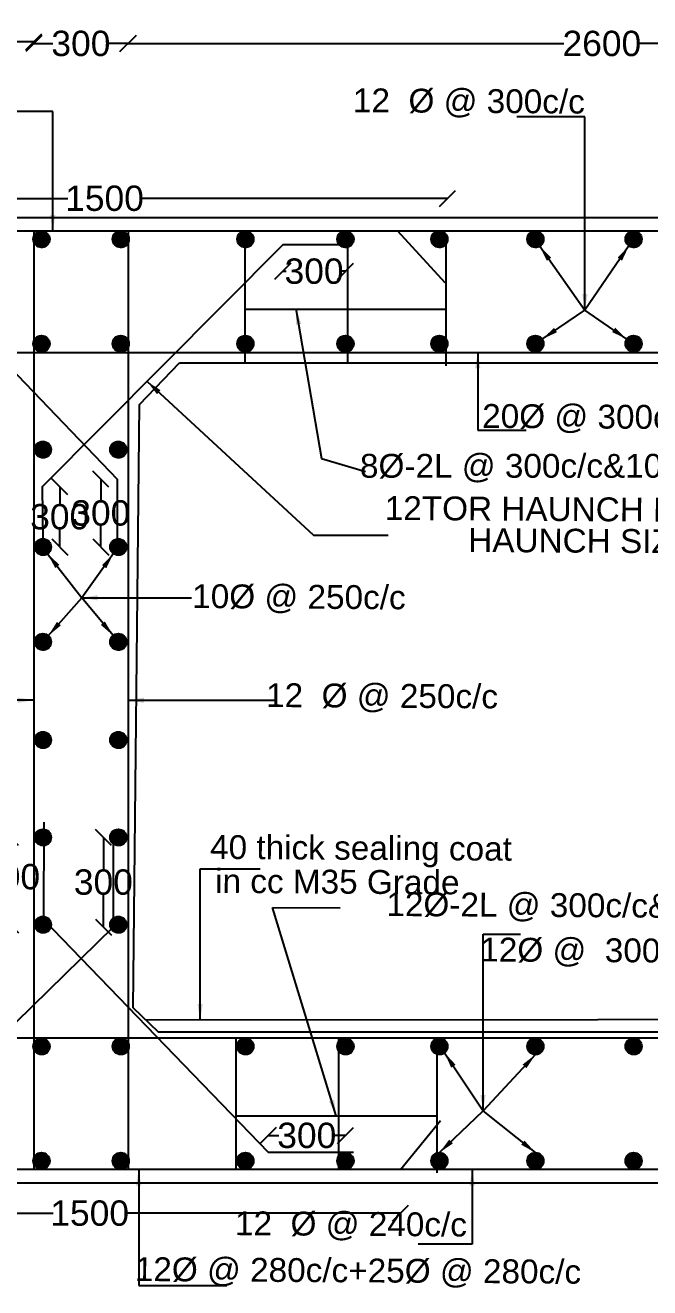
# Model space of a CAD drawing. Header units: millimetres. Extents: x 5124 to 6568637, y 2311 to 91879094.
# Drawn here: x 3780929 to 3784627, y 45938991 to 45946462 of the extents above; entities that cross this region are included whole.
import ezdxf

# ---------------------------------------------------------------- set-up
doc = ezdxf.new("R2010")
doc.units = ezdxf.units.MM
doc.header["$MEASUREMENT"] = 0
doc.layers.add('DIMENSION', color=7, linetype='Continuous')
doc.layers.add('DRAWING', color=7, linetype='Continuous')
doc.styles.get("Standard").update_dxf_attribs({"font": 'arial.ttf', "height": 150})
doc.dimstyles.get("Standard").update_dxf_attribs({"dimtxt": 200, "dimasz": 110, "dimexe": 0.18, "dimexo": 0.0625, "dimgap": 0.09, "dimtad": 0, "dimtih": 1, "dimtoh": 1, "dimdec": 0, "dimzin": 0, "dimdsep": 46, "dimtxsty": 'Standard', "dimblk": 'OBLIQUE', "dimcen": 0.09, "dimse1": 1, "dimse2": 1, "dimadec": 0, "dimazin": 0, "dimtfac": 1, "dimtdec": 0, "dimtofl": 0, "dimtmove": 0, "dimatfit": 3, "dimfxl": 1, "dimtolj": 1, "dimtzin": 0, "dimarcsym": 0})

# ---------------------------------------------------------------- blocks, each defined once
blk = doc.blocks.new('_Oblique')
at = {"color": 0, "linetype": 'ByBlock', "lineweight": -2}
blk.add_line((-0.5, -0.5), (0.5, 0.5), dxfattribs=at)
blk = doc.blocks.new('*D148')
at = {"layer": 'Defpoints', "color": 0}
for p in [(3780979.1, 45946363.2), (3775306, 45945244.2), (3780979.1, 45945244.2)]:
    blk.add_point(p, dxfattribs=at)
at = {"layer": 'DIMENSION', "color": 0, "lineweight": -2}
for p, q in [((3775306, 45946363.2), (3777917.5, 45946363.2)), ((3780979.1, 45946363.2), (3778367.6, 45946363.2))]:
    blk.add_line(p, q, dxfattribs=at)
at = {"layer": 'DIMENSION', "color": 0, "lineweight": -2, "xscale": 95, "yscale": 95, "zscale": 95, "rotation": 180}
blk.add_blockref('_Oblique', (3775306, 45946363.2), dxfattribs=at)
at = {"layer": 'DIMENSION', "color": 0, "lineweight": -2, "xscale": 95, "yscale": 95, "zscale": 95}
blk.add_blockref('_Oblique', (3780979.1, 45946363.2), dxfattribs=at)
at = {"layer": 'DIMENSION', "color": 0, "insert": (3778142.5, 45946363.2), "char_height": 150, "attachment_point": 5}
blk.add_mtext('\\A1;2600', dxfattribs=at)
blk = doc.blocks.new('*D149')
at = {"layer": 'Defpoints', "color": 0}
for p in [(3781537.1, 45946353.3), (3780979.1, 45945244.2), (3781537.1, 45945244.2)]:
    blk.add_point(p, dxfattribs=at)
at = {"layer": 'DIMENSION', "color": 0, "lineweight": -2}
for p, q in [((3780979.1, 45946353.3), (3781092.6, 45946353.3)), ((3781537.1, 45946353.3), (3781423.6, 45946353.3))]:
    blk.add_line(p, q, dxfattribs=at)
at = {"layer": 'DIMENSION', "color": 0, "lineweight": -2, "xscale": 95, "yscale": 95, "zscale": 95, "rotation": 180}
blk.add_blockref('_Oblique', (3780979.1, 45946353.3), dxfattribs=at)
at = {"layer": 'DIMENSION', "color": 0, "lineweight": -2, "xscale": 95, "yscale": 95, "zscale": 95}
blk.add_blockref('_Oblique', (3781537.1, 45946353.3), dxfattribs=at)
at = {"layer": 'DIMENSION', "color": 0, "insert": (3781258.1, 45946353.3), "char_height": 150, "attachment_point": 5}
blk.add_mtext('\\A1;300', dxfattribs=at)
blk = doc.blocks.new('*D150')
at = {"layer": 'Defpoints', "color": 0}
for p in [(3787148.4, 45946353), (3781537.1, 45945219), (3787148.4, 45945244.2)]:
    blk.add_point(p, dxfattribs=at)
at = {"layer": 'DIMENSION', "color": 0, "lineweight": -2}
for p, q in [((3781537.1, 45946353), (3784117.7, 45946353)), ((3787148.4, 45946353), (3784567.8, 45946353))]:
    blk.add_line(p, q, dxfattribs=at)
at = {"layer": 'DIMENSION', "color": 0, "lineweight": -2, "xscale": 95, "yscale": 95, "zscale": 95, "rotation": 180}
blk.add_blockref('_Oblique', (3781537.1, 45946353), dxfattribs=at)
at = {"layer": 'DIMENSION', "color": 0, "lineweight": -2, "xscale": 95, "yscale": 95, "zscale": 95}
blk.add_blockref('_Oblique', (3787148.4, 45946353), dxfattribs=at)
at = {"layer": 'DIMENSION', "color": 0, "insert": (3784342.8, 45946353), "char_height": 150, "attachment_point": 5}
blk.add_mtext('\\A1;2600', dxfattribs=at)
blk = doc.blocks.new('*D151')
at = {"layer": 'Defpoints', "color": 0}
for p in [(3783428.4, 45945437), (3779367.9, 45945244.2), (3783428.4, 45945244.2)]:
    blk.add_point(p, dxfattribs=at)
at = {"layer": 'DIMENSION', "color": 0, "lineweight": -2}
for p, q in [((3779367.9, 45945437), (3781181.4, 45945437)), ((3783428.4, 45945437), (3781614.9, 45945437))]:
    blk.add_line(p, q, dxfattribs=at)
at = {"layer": 'DIMENSION', "color": 0, "lineweight": -2, "xscale": 95, "yscale": 95, "zscale": 95, "rotation": 180}
blk.add_blockref('_Oblique', (3779367.9, 45945437), dxfattribs=at)
at = {"layer": 'DIMENSION', "color": 0, "lineweight": -2, "xscale": 95, "yscale": 95, "zscale": 95}
blk.add_blockref('_Oblique', (3783428.4, 45945437), dxfattribs=at)
at = {"layer": 'DIMENSION', "color": 0, "insert": (3781398.1, 45945437), "char_height": 150, "attachment_point": 5}
blk.add_mtext('\\A1;1500', dxfattribs=at)
blk = doc.blocks.new('*D152')
at = {"layer": 'Defpoints', "color": 0}
for p in [(3782452.9, 45945162.4), (3782824.7, 45945147.1), (3782452.9, 45945005.6)]:
    blk.add_point(p, dxfattribs=at)
at = {"layer": 'DIMENSION', "color": 0, "lineweight": -2}
for p, q in [((3782452.9, 45945005.6), (3782473.3, 45945005.6)), ((3782824.7, 45945005.6), (3782804.3, 45945005.6))]:
    blk.add_line(p, q, dxfattribs=at)
at = {"layer": 'DIMENSION', "color": 0, "lineweight": -2, "xscale": 95, "yscale": 95, "zscale": 95, "rotation": 180}
blk.add_blockref('_Oblique', (3782452.9, 45945005.6), dxfattribs=at)
at = {"layer": 'DIMENSION', "color": 0, "lineweight": -2, "xscale": 95, "yscale": 95, "zscale": 95}
blk.add_blockref('_Oblique', (3782824.7, 45945005.6), dxfattribs=at)
at = {"layer": 'DIMENSION', "color": 0, "insert": (3782638.8, 45945005.6), "char_height": 150, "attachment_point": 5}
blk.add_mtext('\\A1;300', dxfattribs=at)
blk = doc.blocks.new('*D157')
at = {"layer": 'Defpoints', "color": 0}
for p in [(3781033, 45941655.8), (3780841.8, 45941139.3), (3781033, 45941139.3)]:
    blk.add_point(p, dxfattribs=at)
at = {"layer": 'DIMENSION', "color": 0, "lineweight": -2}
for p, q in [((3780841.8, 45941655.8), (3780841.8, 45941499.3)), ((3780841.8, 45941139.3), (3780841.8, 45941345.9))]:
    blk.add_line(p, q, dxfattribs=at)
at = {"layer": 'DIMENSION', "color": 0, "lineweight": -2, "xscale": 95, "yscale": 95, "zscale": 95}
for p, rotation in [((3780841.8, 45941655.8), 90), ((3780841.8, 45941139.3), 270)]:
    blk.add_blockref('_Oblique', p, dxfattribs=dict(at, rotation=rotation))
at = {"layer": 'DIMENSION', "color": 0, "insert": (3780841.8, 45941422.6), "char_height": 150, "attachment_point": 5}
blk.add_mtext('\\A1;300', dxfattribs=at)
blk = doc.blocks.new('*D158')
at = {"layer": 'Defpoints', "color": 0}
for p in [(3781391.3, 45941655.8), (3781479.9, 45941655.8), (3781449.9, 45941125.4)]:
    blk.add_point(p, dxfattribs=at)
at = {"layer": 'DIMENSION', "color": 0, "lineweight": -2}
for p, q in [((3781391.3, 45941655.8), (3781391.3, 45941467.3)), ((3781391.3, 45941125.4), (3781391.3, 45941313.9))]:
    blk.add_line(p, q, dxfattribs=at)
at = {"layer": 'DIMENSION', "color": 0, "lineweight": -2, "xscale": 95, "yscale": 95, "zscale": 95}
for p, rotation in [((3781391.3, 45941655.8), 90), ((3781391.3, 45941125.4), 270)]:
    blk.add_blockref('_Oblique', p, dxfattribs=dict(at, rotation=rotation))
at = {"layer": 'DIMENSION', "color": 0, "insert": (3781391.3, 45941390.6), "char_height": 150, "attachment_point": 5}
blk.add_mtext('\\A1;300', dxfattribs=at)
blk = doc.blocks.new('*D159')
at = {"layer": 'Defpoints', "color": 0}
for p in [(3781028.6, 45943730.3), (3781132.7, 45943730.3), (3781033, 45943374.3)]:
    blk.add_point(p, dxfattribs=at)
at = {"layer": 'DIMENSION', "color": 0, "lineweight": -2}
for p, q in [((3781132.7, 45943730.3), (3781132.7, 45943628.9)), ((3781132.7, 45943374.3), (3781132.7, 45943475.6))]:
    blk.add_line(p, q, dxfattribs=at)
at = {"layer": 'DIMENSION', "color": 0, "lineweight": -2, "xscale": 95, "yscale": 95, "zscale": 95}
for p, rotation in [((3781132.7, 45943730.3), 90), ((3781132.7, 45943374.3), 270)]:
    blk.add_blockref('_Oblique', p, dxfattribs=dict(at, rotation=rotation))
at = {"layer": 'DIMENSION', "color": 0, "insert": (3781132.7, 45943552.3), "char_height": 150, "attachment_point": 5}
blk.add_mtext('\\A1;300', dxfattribs=at)
blk = doc.blocks.new('*D160')
at = {"layer": 'Defpoints', "color": 0}
for p in [(3781472, 45943775.2), (3781376.1, 45943374.3), (3781479.9, 45943374.3)]:
    blk.add_point(p, dxfattribs=at)
at = {"layer": 'DIMENSION', "color": 0, "lineweight": -2}
for p, q in [((3781376.1, 45943775.2), (3781376.1, 45943651.4)), ((3781376.1, 45943374.3), (3781376.1, 45943498.1))]:
    blk.add_line(p, q, dxfattribs=at)
at = {"layer": 'DIMENSION', "color": 0, "lineweight": -2, "xscale": 95, "yscale": 95, "zscale": 95}
for p, rotation in [((3781376.1, 45943775.2), 90), ((3781376.1, 45943374.3), 270)]:
    blk.add_blockref('_Oblique', p, dxfattribs=dict(at, rotation=rotation))
at = {"layer": 'DIMENSION', "color": 0, "insert": (3781376.1, 45943574.7), "char_height": 150, "attachment_point": 5}
blk.add_mtext('\\A1;300', dxfattribs=at)
blk = doc.blocks.new('*D167')
at = {"layer": 'Defpoints', "color": 0}
for p in [(3779351, 45939690.8), (3783150.8, 45939690.8), (3783150.8, 45939431.8)]:
    blk.add_point(p, dxfattribs=at)
at = {"layer": 'DIMENSION', "color": 0, "lineweight": -2}
for p, q in [((3779351, 45939431.8), (3781093.4, 45939431.8)), ((3783150.8, 45939431.8), (3781526.9, 45939431.8))]:
    blk.add_line(p, q, dxfattribs=at)
at = {"layer": 'DIMENSION', "color": 0, "lineweight": -2, "xscale": 95, "yscale": 95, "zscale": 95, "rotation": 180}
blk.add_blockref('_Oblique', (3779351, 45939431.8), dxfattribs=at)
at = {"layer": 'DIMENSION', "color": 0, "lineweight": -2, "xscale": 95, "yscale": 95, "zscale": 95}
blk.add_blockref('_Oblique', (3783150.8, 45939431.8), dxfattribs=at)
at = {"layer": 'DIMENSION', "color": 0, "insert": (3781310.1, 45939431.8), "char_height": 150, "attachment_point": 5}
blk.add_mtext('\\A1;1500', dxfattribs=at)
blk = doc.blocks.new('*D168')
at = {"layer": 'Defpoints', "color": 0}
for p in [(3782824.9, 45939891.7), (3782366.5, 45939792.9), (3782824.9, 45939790.4)]:
    blk.add_point(p, dxfattribs=at)
at = {"layer": 'DIMENSION', "color": 0, "lineweight": -2}
for p, q in [((3782366.5, 45939891.7), (3782430.2, 45939891.7)), ((3782824.9, 45939891.7), (3782761.2, 45939891.7))]:
    blk.add_line(p, q, dxfattribs=at)
at = {"layer": 'DIMENSION', "color": 0, "lineweight": -2, "xscale": 95, "yscale": 95, "zscale": 95, "rotation": 180}
blk.add_blockref('_Oblique', (3782366.5, 45939891.7), dxfattribs=at)
at = {"layer": 'DIMENSION', "color": 0, "lineweight": -2, "xscale": 95, "yscale": 95, "zscale": 95}
blk.add_blockref('_Oblique', (3782824.9, 45939891.7), dxfattribs=at)
at = {"layer": 'DIMENSION', "color": 0, "insert": (3782595.7, 45939891.7), "char_height": 150, "attachment_point": 5}
blk.add_mtext('\\A1;300', dxfattribs=at)

msp = doc.modelspace()

# ---------------------------------------------------------------- hatches: boundary and pattern name
at = {"layer": 'DRAWING'}
h = msp.add_hatch(dxfattribs=at)
h.set_pattern_fill('ANSI31', color=256, scale=0.641822, style=0)
h.set_pattern_definition([(45, (1474242.39852, 16456690.82477), (-0.05672957469875, 0.05672957469875), [])])
h.paths.add_polyline_path([(3781073.6, 45945195.7, 0.958694), (3780976.6, 45945199.8), (3780976.6, 45945191.6, 0.958694)])
h = msp.add_hatch(dxfattribs=at)
h.set_pattern_fill('ANSI31', color=256, scale=0.641822, style=0)
h.set_pattern_definition([(45, (1474711.79377, 16456690.82477), (-0.05672957469875, 0.05672957469875), [])])
h.paths.add_polyline_path([(3781543, 45945195.7, 0.958694), (3781446, 45945199.8), (3781446, 45945191.6, 0.958694)])
h = msp.add_hatch(dxfattribs=at)
h.set_pattern_fill('ANSI31', color=256, scale=0.641822, style=0)
h.set_pattern_definition([(45, (1475449.80671, 16456690.82477), (-0.05672957469875, 0.05672957469875), [])])
h.paths.add_polyline_path([(3782281, 45945195.7, 0.958694), (3782184, 45945199.8), (3782184, 45945191.6, 0.958694)])
h = msp.add_hatch(dxfattribs=at)
h.set_pattern_fill('ANSI31', color=256, scale=0.641822, style=0)
h.set_pattern_definition([(45, (1476042.08222, 16456690.82477), (-0.05672957469875, 0.05672957469875), [])])
h.paths.add_polyline_path([(3782873.3, 45945195.7, 0.958694), (3782776.2, 45945199.8), (3782776.2, 45945191.6, 0.958694)])
h = msp.add_hatch(dxfattribs=at)
h.set_pattern_fill('ANSI31', color=256, scale=0.641822, style=0)
h.set_pattern_definition([(45, (1476598.33479, 16456690.82477), (-0.05672957469875, 0.05672957469875), [])])
h.paths.add_polyline_path([(3783429.6, 45945195.7, 0.958694), (3783332.5, 45945199.8), (3783332.5, 45945191.6, 0.958694)])
h = msp.add_hatch(dxfattribs=at)
h.set_pattern_fill('ANSI31', color=256, scale=0.641822, style=0)
h.set_pattern_definition([(45, (1477166.838816, 16456690.82477), (-0.05672957469875, 0.05672957469875), [])])
h.paths.add_polyline_path([(3783998.1, 45945195.7, 0.958694), (3783901, 45945199.8), (3783901, 45945191.6, 0.958694)])
h = msp.add_hatch(dxfattribs=at)
h.set_pattern_fill('ANSI31', color=256, scale=0.641822, style=0)
h.set_pattern_definition([(45, (1477747.96001, 16456690.82477), (-0.05672957469875, 0.05672957469875), [])])
h.paths.add_polyline_path([(3784579.2, 45945195.7, 0.958694), (3784482.1, 45945199.8), (3784482.1, 45945191.6, 0.958694)])
h = msp.add_hatch(dxfattribs=at)
h.set_pattern_fill('ANSI31', color=256, scale=0.641822, style=0)
h.set_pattern_definition([(45, (1474242.39852, 16456072.196355), (-0.05672957469875, 0.05672957469875), [])])
h.paths.add_polyline_path([(3781073.6, 45944577.1, 0.958694), (3780976.6, 45944581.2), (3780976.6, 45944573, 0.958694)])
h = msp.add_hatch(dxfattribs=at)
h.set_pattern_fill('ANSI31', color=256, scale=0.641822, style=0)
h.set_pattern_definition([(45, (1474711.79377, 16456072.196355), (-0.05672957469875, 0.05672957469875), [])])
h.paths.add_polyline_path([(3781543, 45944577.1, 0.958694), (3781446, 45944581.2), (3781446, 45944573, 0.958694)])
h = msp.add_hatch(dxfattribs=at)
h.set_pattern_fill('ANSI31', color=256, scale=0.641822, style=0)
h.set_pattern_definition([(45, (1475449.80671, 16456072.196355), (-0.05672957469875, 0.05672957469875), [])])
h.paths.add_polyline_path([(3782281, 45944577.1, 0.958694), (3782184, 45944581.2), (3782184, 45944573, 0.958694)])
h = msp.add_hatch(dxfattribs=at)
h.set_pattern_fill('ANSI31', color=256, scale=0.641822, style=0)
h.set_pattern_definition([(45, (1476042.08222, 16456072.196355), (-0.05672957469875, 0.05672957469875), [])])
h.paths.add_polyline_path([(3782873.3, 45944577.1, 0.958694), (3782776.2, 45944581.2), (3782776.2, 45944573, 0.958694)])
h = msp.add_hatch(dxfattribs=at)
h.set_pattern_fill('ANSI31', color=256, scale=0.641822, style=0)
h.set_pattern_definition([(45, (1476598.33479, 16456072.196355), (-0.05672957469875, 0.05672957469875), [])])
h.paths.add_polyline_path([(3783429.6, 45944577.1, 0.958694), (3783332.5, 45944581.2), (3783332.5, 45944573, 0.958694)])
h = msp.add_hatch(dxfattribs=at)
h.set_pattern_fill('ANSI31', color=256, scale=0.641822, style=0)
h.set_pattern_definition([(45, (1477166.838816, 16456072.196355), (-0.05672957469875, 0.05672957469875), [])])
h.paths.add_polyline_path([(3783998.1, 45944577.1, 0.958694), (3783901, 45944581.2), (3783901, 45944573, 0.958694)])
h = msp.add_hatch(dxfattribs=at)
h.set_pattern_fill('ANSI31', color=256, scale=0.641822, style=0)
h.set_pattern_definition([(45, (1477747.96001, 16456072.196355), (-0.05672957469875, 0.05672957469875), [])])
h.paths.add_polyline_path([(3784579.2, 45944577.1, 0.958694), (3784482.1, 45944581.2), (3784482.1, 45944573, 0.958694)])
h = msp.add_hatch(dxfattribs=at)
h.set_pattern_fill('ANSI31', color=256, scale=0.641822, style=0)
h.set_pattern_definition([(45, (1474250.42897, 16455445.656995), (-0.05672957469875, 0.05672957469875), [])])
h.paths.add_polyline_path([(3781081.6, 45943950.5, 0.958694), (3780984.6, 45943954.6), (3780984.6, 45943946.5, 0.958694)])
h = msp.add_hatch(dxfattribs=at)
h.set_pattern_fill('ANSI31', color=256, scale=0.641822, style=0)
h.set_pattern_definition([(45, (1474697.332745, 16455445.656995), (-0.05672957469875, 0.05672957469875), [])])
h.paths.add_polyline_path([(3781528.6, 45943950.5, 0.958694), (3781431.5, 45943954.6), (3781431.5, 45943946.5, 0.958694)])
h = msp.add_hatch(dxfattribs=at)
h.set_pattern_fill('ANSI31', color=256, scale=0.641822, style=0)
h.set_pattern_definition([(45, (1474250.42897, 16454869.3612), (-0.05672957469875, 0.05672957469875), [])])
h.paths.add_polyline_path([(3781081.6, 45943374.3, 0.958694), (3780984.6, 45943378.3), (3780984.6, 45943370.2, 0.958694)])
h = msp.add_hatch(dxfattribs=at)
h.set_pattern_fill('ANSI31', color=256, scale=0.641822, style=0)
h.set_pattern_definition([(45, (1474697.332745, 16454869.3612), (-0.05672957469875, 0.05672957469875), [])])
h.paths.add_polyline_path([(3781528.6, 45943374.3, 0.958694), (3781431.5, 45943378.3), (3781431.5, 45943370.2, 0.958694)])
h = msp.add_hatch(dxfattribs=at)
h.set_pattern_fill('ANSI31', color=256, scale=0.641822, style=0)
h.set_pattern_definition([(45, (1474250.42897, 16454308.03247), (-0.05672957469875, 0.05672957469875), [])])
h.paths.add_polyline_path([(3781081.6, 45942812.9, 0.958694), (3780984.6, 45942817), (3780984.6, 45942808.8, 0.958694)])
h = msp.add_hatch(dxfattribs=at)
h.set_pattern_fill('ANSI31', color=256, scale=0.641822, style=0)
h.set_pattern_definition([(45, (1474697.332745, 16454308.03247), (-0.05672957469875, 0.05672957469875), [])])
h.paths.add_polyline_path([(3781528.6, 45942812.9, 0.958694), (3781431.5, 45942817), (3781431.5, 45942808.8, 0.958694)])
h = msp.add_hatch(dxfattribs=at)
h.set_pattern_fill('ANSI31', color=256, scale=0.641822, style=0)
h.set_pattern_definition([(45, (1474250.42897, 16453727.11512), (-0.05672957469875, 0.05672957469875), [])])
h.paths.add_polyline_path([(3781081.6, 45942232, 0.958694), (3780984.6, 45942236.1), (3780984.6, 45942227.9, 0.958694)])
h = msp.add_hatch(dxfattribs=at)
h.set_pattern_fill('ANSI31', color=256, scale=0.641822, style=0)
h.set_pattern_definition([(45, (1474697.332745, 16453727.11512), (-0.05672957469875, 0.05672957469875), [])])
h.paths.add_polyline_path([(3781528.6, 45942232, 0.958694), (3781431.5, 45942236.1), (3781431.5, 45942227.9, 0.958694)])
h = msp.add_hatch(dxfattribs=at)
h.set_pattern_fill('ANSI31', color=256, scale=0.641822, style=0)
h.set_pattern_definition([(45, (1474250.42897, 16453150.86172), (-0.05672957469875, 0.05672957469875), [])])
h.paths.add_polyline_path([(3781081.6, 45941655.8, 0.958694), (3780984.6, 45941659.8), (3780984.6, 45941651.7, 0.958694)])
h = msp.add_hatch(dxfattribs=at)
h.set_pattern_fill('ANSI31', color=256, scale=0.641822, style=0)
h.set_pattern_definition([(45, (1474697.332745, 16453150.86172), (-0.05672957469875, 0.05672957469875), [])])
h.paths.add_polyline_path([(3781528.6, 45941655.8, 0.958694), (3781431.5, 45941659.8), (3781431.5, 45941651.7, 0.958694)])
h = msp.add_hatch(dxfattribs=at)
h.set_pattern_fill('ANSI31', color=256, scale=0.641822, style=0)
h.set_pattern_definition([(45, (1474250.42897, 16452634.434204), (-0.05672957469875, 0.05672957469875), [])])
h.paths.add_polyline_path([(3781081.6, 45941139.3, 0.958694), (3780984.6, 45941143.4), (3780984.6, 45941135.2, 0.958694)])
h = msp.add_hatch(dxfattribs=at)
h.set_pattern_fill('ANSI31', color=256, scale=0.641822, style=0)
h.set_pattern_definition([(45, (1474697.332745, 16452634.434204), (-0.05672957469875, 0.05672957469875), [])])
h.paths.add_polyline_path([(3781528.6, 45941139.3, 0.958694), (3781431.5, 45941143.4), (3781431.5, 45941135.2, 0.958694)])
h = msp.add_hatch(dxfattribs=at)
h.set_pattern_fill('ANSI31', color=256, scale=0.641822, style=0)
h.set_pattern_definition([(45, (1474242.39852, 16451914.19166), (-0.05672957469875, 0.05672957469875), [])])
h.paths.add_polyline_path([(3781073.6, 45940419.1, 0.958694), (3780976.6, 45940423.2), (3780976.6, 45940415, 0.958694)])
h = msp.add_hatch(dxfattribs=at)
h.set_pattern_fill('ANSI31', color=256, scale=0.641822, style=0)
h.set_pattern_definition([(45, (1474711.79377, 16451914.19166), (-0.05672957469875, 0.05672957469875), [])])
h.paths.add_polyline_path([(3781543, 45940419.1, 0.958694), (3781446, 45940423.2), (3781446, 45940415, 0.958694)])
h = msp.add_hatch(dxfattribs=at)
h.set_pattern_fill('ANSI31', color=256, scale=0.641822, style=0)
h.set_pattern_definition([(45, (1475449.80671, 16451914.19166), (-0.05672957469875, 0.05672957469875), [])])
h.paths.add_polyline_path([(3782281, 45940419.1, 0.958694), (3782184, 45940423.2), (3782184, 45940415, 0.958694)])
h = msp.add_hatch(dxfattribs=at)
h.set_pattern_fill('ANSI31', color=256, scale=0.641822, style=0)
h.set_pattern_definition([(45, (1476042.08222, 16451914.19166), (-0.05672957469875, 0.05672957469875), [])])
h.paths.add_polyline_path([(3782873.3, 45940419.1, 0.958694), (3782776.2, 45940423.2), (3782776.2, 45940415, 0.958694)])
h = msp.add_hatch(dxfattribs=at)
h.set_pattern_fill('ANSI31', color=256, scale=0.641822, style=0)
h.set_pattern_definition([(45, (1476598.33479, 16451914.19166), (-0.05672957469875, 0.05672957469875), [])])
h.paths.add_polyline_path([(3783429.6, 45940419.1, 0.958694), (3783332.5, 45940423.2), (3783332.5, 45940415, 0.958694)])
h = msp.add_hatch(dxfattribs=at)
h.set_pattern_fill('ANSI31', color=256, scale=0.641822, style=0)
h.set_pattern_definition([(45, (1477166.838816, 16451914.19166), (-0.05672957469875, 0.05672957469875), [])])
h.paths.add_polyline_path([(3783998.1, 45940419.1, 0.958694), (3783901, 45940423.2), (3783901, 45940415, 0.958694)])
h = msp.add_hatch(dxfattribs=at)
h.set_pattern_fill('ANSI31', color=256, scale=0.641822, style=0)
h.set_pattern_definition([(45, (1477747.96001, 16451914.19166), (-0.05672957469875, 0.05672957469875), [])])
h.paths.add_polyline_path([(3784579.2, 45940419.1, 0.958694), (3784482.1, 45940423.2), (3784482.1, 45940415, 0.958694)])
h = msp.add_hatch(dxfattribs=at)
h.set_pattern_fill('ANSI31', color=256, scale=0.641822, style=0)
h.set_pattern_definition([(45, (1474242.39852, 16451236.94234), (-0.05672957469875, 0.05672957469875), [])])
h.paths.add_polyline_path([(3781073.6, 45939741.8, 0.958694), (3780976.6, 45939745.9), (3780976.6, 45939737.7, 0.958694)])
h = msp.add_hatch(dxfattribs=at)
h.set_pattern_fill('ANSI31', color=256, scale=0.641822, style=0)
h.set_pattern_definition([(45, (1474711.79377, 16451236.94234), (-0.05672957469875, 0.05672957469875), [])])
h.paths.add_polyline_path([(3781543, 45939741.8, 0.958694), (3781446, 45939745.9), (3781446, 45939737.7, 0.958694)])
h = msp.add_hatch(dxfattribs=at)
h.set_pattern_fill('ANSI31', color=256, scale=0.641822, style=0)
h.set_pattern_definition([(45, (1475449.80671, 16451236.94234), (-0.05672957469875, 0.05672957469875), [])])
h.paths.add_polyline_path([(3782281, 45939741.8, 0.958694), (3782184, 45939745.9), (3782184, 45939737.7, 0.958694)])
h = msp.add_hatch(dxfattribs=at)
h.set_pattern_fill('ANSI31', color=256, scale=0.641822, style=0)
h.set_pattern_definition([(45, (1476042.08222, 16451236.94234), (-0.05672957469875, 0.05672957469875), [])])
h.paths.add_polyline_path([(3782873.3, 45939741.8, 0.958694), (3782776.2, 45939745.9), (3782776.2, 45939737.7, 0.958694)])
h = msp.add_hatch(dxfattribs=at)
h.set_pattern_fill('ANSI31', color=256, scale=0.641822, style=0)
h.set_pattern_definition([(45, (1476598.33479, 16451236.94234), (-0.05672957469875, 0.05672957469875), [])])
h.paths.add_polyline_path([(3783429.6, 45939741.8, 0.958694), (3783332.5, 45939745.9), (3783332.5, 45939737.7, 0.958694)])
h = msp.add_hatch(dxfattribs=at)
h.set_pattern_fill('ANSI31', color=256, scale=0.641822, style=0)
h.set_pattern_definition([(45, (1477166.838816, 16451236.94234), (-0.05672957469875, 0.05672957469875), [])])
h.paths.add_polyline_path([(3783998.1, 45939741.8, 0.958694), (3783901, 45939745.9), (3783901, 45939737.7, 0.958694)])
h = msp.add_hatch(dxfattribs=at)
h.set_pattern_fill('ANSI31', color=256, scale=0.641822, style=0)
h.set_pattern_definition([(45, (1477747.96001, 16451236.94234), (-0.05672957469875, 0.05672957469875), [])])
h.paths.add_polyline_path([(3784579.2, 45939741.8, 0.958694), (3784482.1, 45939745.9), (3784482.1, 45939737.7, 0.958694)])

# ---------------------------------------------------------------- linework, layer by layer
at = {"layer": 'DIMENSION'}
for points in [[(3775386.3, 45945324.5), (3787839.9, 45945324.5), (3787839.9, 45939610.5), (3775386.3, 45939610.5)], [(3775306, 45945244.2), (3787759.6, 45945244.2), (3787759.6, 45939690.8), (3775306, 45939690.8)], [(3780979.1, 45945244.2), (3780979.1, 45939690.8)], [(3781537.1, 45945244.2), (3781537.1, 45939690.8)], [(3783133.8, 45945244.2), (3783412.9, 45944938.6)], [(3775306, 45944526), (3787759.6, 45944526)], [(3775306, 45940469.8), (3787759.6, 45940469.8)], [(3783150.8, 45939690.8), (3783386.7, 45939979.9)]]:
    msp.add_lwpolyline(points, dxfattribs=at)
at = {"layer": 'DRAWING'}
for points in [[(3782228.6, 45945244.2), (3782228.6, 45944465.1)], [(3782837.1, 45945244.2), (3782837.1, 45944465.1)], [(3783419.3, 45945224.6), (3783419.3, 45944445.6)], [(3779696.4, 45945144.8), (3780140.5, 45945144.8), (3780159.4, 45945144.8), (3781472, 45943775.2), (3781472, 45943339)], [(3782853.3, 45945162.4), (3782452.9, 45945162.4), (3781028.6, 45943730.3), (3781033.4, 45943403.5)], [(3782228.6, 45944782.5), (3783419.3, 45944782.5)], [(3781841.2, 45944465), (3786901.4, 45944464.8), (3787106.4, 45944251.6), (3787106.4, 45940675.4), (3786908.7, 45940504.1), (3781718.2, 45940504.1), (3781567.1, 45940647), (3781605.7, 45944218), (3781841.2, 45944465)], [(3781039.3, 45941746.4), (3781036.2, 45941169.7), (3782366.5, 45939792.9), (3782872.8, 45939792.9)], [(3781449.9, 45941611.8), (3781449.9, 45941125.4), (3780102.5, 45939809.1), (3779625.2, 45939809.1)], [(3781642.6, 45940575.5), (3786996.1, 45940579.9)], [(3782175, 45940469.8), (3782175, 45939690.8)], [(3782783.5, 45940469.8), (3782783.5, 45939690.8)], [(3783365.7, 45940450.3), (3783365.7, 45939671.2)], [(3782175, 45940008.2), (3783365.7, 45940008.2)]]:
    msp.add_lwpolyline(points, dxfattribs=at)
for centre in [(3781025, 45945195.7), (3781494.4, 45945195.7), (3782232.4, 45945195.7), (3782824.7, 45945195.7), (3783380.9, 45945195.7), (3783949.4, 45945195.7), (3784530.6, 45945195.7), (3781025, 45944577.1), (3781494.4, 45944577.1), (3782232.4, 45944577.1), (3782824.7, 45944577.1), (3783380.9, 45944577.1), (3783949.4, 45944577.1), (3784530.6, 45944577.1), (3781033, 45943950.5), (3781479.9, 45943950.5), (3781033, 45943374.3), (3781479.9, 45943374.3), (3781033, 45942812.9), (3781479.9, 45942812.9), (3781033, 45942232), (3781479.9, 45942232), (3781033, 45941655.8), (3781479.9, 45941655.8), (3781033, 45941139.3), (3781479.9, 45941139.3), (3781025, 45940419.1), (3781494.4, 45940419.1), (3782232.4, 45940419.1), (3782824.7, 45940419.1), (3783380.9, 45940419.1), (3783949.4, 45940419.1), (3784530.6, 45940419.1), (3781025, 45939741.8), (3781494.4, 45939741.8), (3782232.4, 45939741.8), (3782824.7, 45939741.8), (3783380.9, 45939741.8), (3783949.4, 45939741.8), (3784530.6, 45939741.8)]:
    msp.add_circle(centre, 48.6, dxfattribs=at)

# ---------------------------------------------------------------- texts
for s, p in [('12  Ø @ 300c/c ', (3782868.4, 45945947.2)), ('20Ø @ 300c/c+10Ø @ 300c/c', (3783633.9, 45944079.3)), ('12TOR HAUNCH BARS @300C/C', (3783056.8, 45943534.3)), (' HAUNCH SIZE 150*150', (3783496.5, 45943345.1)), ('10Ø @ 250c/c ', (3781917, 45943013.1)), ('12  Ø @ 250c/c ', (3782354.2, 45942427.4)), ('40 thick sealing coat', (3782022.7, 45941528.7)), ('in cc M35 Grade', (3782052.6, 45941327.4)), ('12Ø-2L @ 300c/c&1000c/c staggered ', (3783066.6, 45941190.7)), ('12Ø @  300c/c ', (3783622.6, 45940922.1)), ('12  Ø @ 240c/c ', (3782170.2, 45939302.3)), ('12Ø @ 280c/c+25Ø @ 280c/c', (3781577.1, 45939030.8))]:
    msp.add_text(s, height=141.201, rotation=359.65712, dxfattribs=at).set_placement(p)
at = {"layer": 'DRAWING', "insert": (3782910.6, 45943925.3), "char_height": 141.201, "width": 3330.105, "attachment_point": 1}
msp.add_mtext('8Ø-2L @ 300c/c&1000c/c staggered ', dxfattribs=at)

# ---------------------------------------------------------------- dimensions: what is measured, and where the dimension line sits
at = {"layer": 'DIMENSION'}
for base, p1, p2, text, picture, middle in [((3780979.1, 45946363.2), (3775306, 45945244.2), (3780979.1, 45945244.2), '2600', '*D148', (3778142.5, 45946363.2)), ((3781537.1, 45946353.3), (3780979.1, 45945244.2), (3781537.1, 45945244.2), '300', '*D149', (3781258.1, 45946353.3)), ((3787148.4, 45946353), (3781537.1, 45945219), (3787148.4, 45945244.2), '2600', '*D150', (3784342.8, 45946353)), ((3783428.4, 45945437), (3779367.9, 45945244.2), (3783428.4, 45945244.2), '1500', '*D151', (3781398.1, 45945437)), ((3782452.9, 45945005.6), (3782824.7, 45945147.1), (3782452.9, 45945162.4), '300', '*D152', (3782638.8, 45945005.6)), ((3782824.9, 45939891.7), (3782366.5, 45939792.9), (3782824.9, 45939790.4), '300', '*D168', (3782595.7, 45939891.7))]:
    dim = msp.add_linear_dim(base=base, p1=p1, p2=p2, text=text, dimstyle='Standard', override={"dimasz": 95, "dimfxl": 2000, "dimarcsym": 1}, dxfattribs=at)
    dim.commit()
    dim.dimension.update_dxf_attribs({"geometry": picture, "text_midpoint": middle})
for base, p1, p2, picture, middle in [((3781132.7, 45943730.3), (3781033, 45943374.3), (3781028.6, 45943730.3), '*D159', (3781132.7, 45943552.3)), ((3781376.1, 45943374.3), (3781472, 45943775.2), (3781479.9, 45943374.3), '*D160', (3781376.1, 45943574.7)), ((3781391.3, 45941655.8), (3781449.9, 45941125.4), (3781479.9, 45941655.8), '*D158', (3781391.3, 45941390.6))]:
    dim = msp.add_linear_dim(base=base, p1=p1, p2=p2, angle=90, text='300', dimstyle='Standard', override={"dimasz": 95, "dimfxl": 2000, "dimarcsym": 1}, dxfattribs=at)
    dim.commit()
    dim.dimension.update_dxf_attribs({"geometry": picture, "text_midpoint": middle})
dim = msp.add_linear_dim(base=(3780841.8, 45941139.3), p1=(3781033, 45941655.8), p2=(3781033, 45941139.3), angle=90, text='300', dimstyle='Standard', override={"dimasz": 95, "dimfxl": 2000, "dimarcsym": 1}, dxfattribs=at)
dim.commit()
dim.dimension.update_dxf_attribs({"geometry": '*D157', "text_midpoint": (3780841.8, 45941422.6), "dimtype": 160})
dim = msp.add_linear_dim(base=(3783150.8, 45939431.8), p1=(3779351, 45939690.8), p2=(3783150.8, 45939690.8), text='1500', dimstyle='Standard', override={"dimasz": 95, "dimfxl": 2000, "dimarcsym": 1}, dxfattribs=at)
dim.commit()
dim.dimension.update_dxf_attribs({"geometry": '*D167', "text_midpoint": (3781310.1, 45939431.8), "dimtype": 160})

# ---------------------------------------------------------------- leaders
at = {"layer": 'DRAWING'}
for points in [[(3781091.6, 45945244.2), (3781091.6, 45945952.2), (3780763.5, 45945952.2)], [(3784242.5, 45944776.2), (3784242.5, 45945919.4), (3783840.1, 45945919.4)], [(3783974.8, 45945154.2), (3784242.5, 45944776.2)], [(3784503, 45945155.6), (3784242.5, 45944776.2)], [(3782531.7, 45944785.5), (3782683.5, 45943898.5), (3782944, 45943821.3)], [(3783989.7, 45944604.4), (3784242.5, 45944776.2)], [(3784490.6, 45944604.7), (3784242.5, 45944776.2)], [(3783608, 45944526), (3783608, 45944066.4), (3783893.7, 45944066.4)], [(3781649.5, 45944354.6), (3782634.8, 45943445.1), (3783078.1, 45943445.1)], [(3781060.6, 45943334.2), (3781263.3, 45943073.7)], [(3781451.5, 45943334.8), (3781263.3, 45943073.7)], [(3781263.3, 45943073.7), (3781912.2, 45943073.7)], [(3781065.2, 45942849.4), (3781263.3, 45943073.7)], [(3781448.9, 45942850.3), (3781263.3, 45943073.7)], [(3780979.1, 45942467.5), (3780519.1, 45942467.5)], [(3781537.1, 45942467.5), (3782413.2, 45942467.5)], [(3781964.1, 45940575.8), (3781964.1, 45941470.2), (3782318.9, 45941470.2)], [(3782770.3, 45940008.2), (3782392.3, 45941241.3), (3782793, 45941239)], [(3783639.3, 45940037), (3783639.3, 45941083.1), (3783860.7, 45941083.1)], [(3783411.3, 45940381.1), (3783639.3, 45940037)], [(3783949.4, 45940370.5), (3783639.3, 45940037)], [(3783380.9, 45939790.4), (3783639.3, 45940037)], [(3783949.4, 45939790.4), (3783639.3, 45940037)], [(3781600.3, 45939690.8), (3781600.3, 45939004.4), (3782122.8, 45939004.4)], [(3783575.3, 45939690.8), (3783575.3, 45939249.5), (3783254.8, 45939249.5)]]:
    msp.add_leader(points, dimstyle='Standard', override={"dimasz": 95, "dimgap": 0.09, "dimtad": 0, "dimfxl": 2000, "dimarcsym": 1}, dxfattribs=at)

doc.saveas('drawing.dxf')
